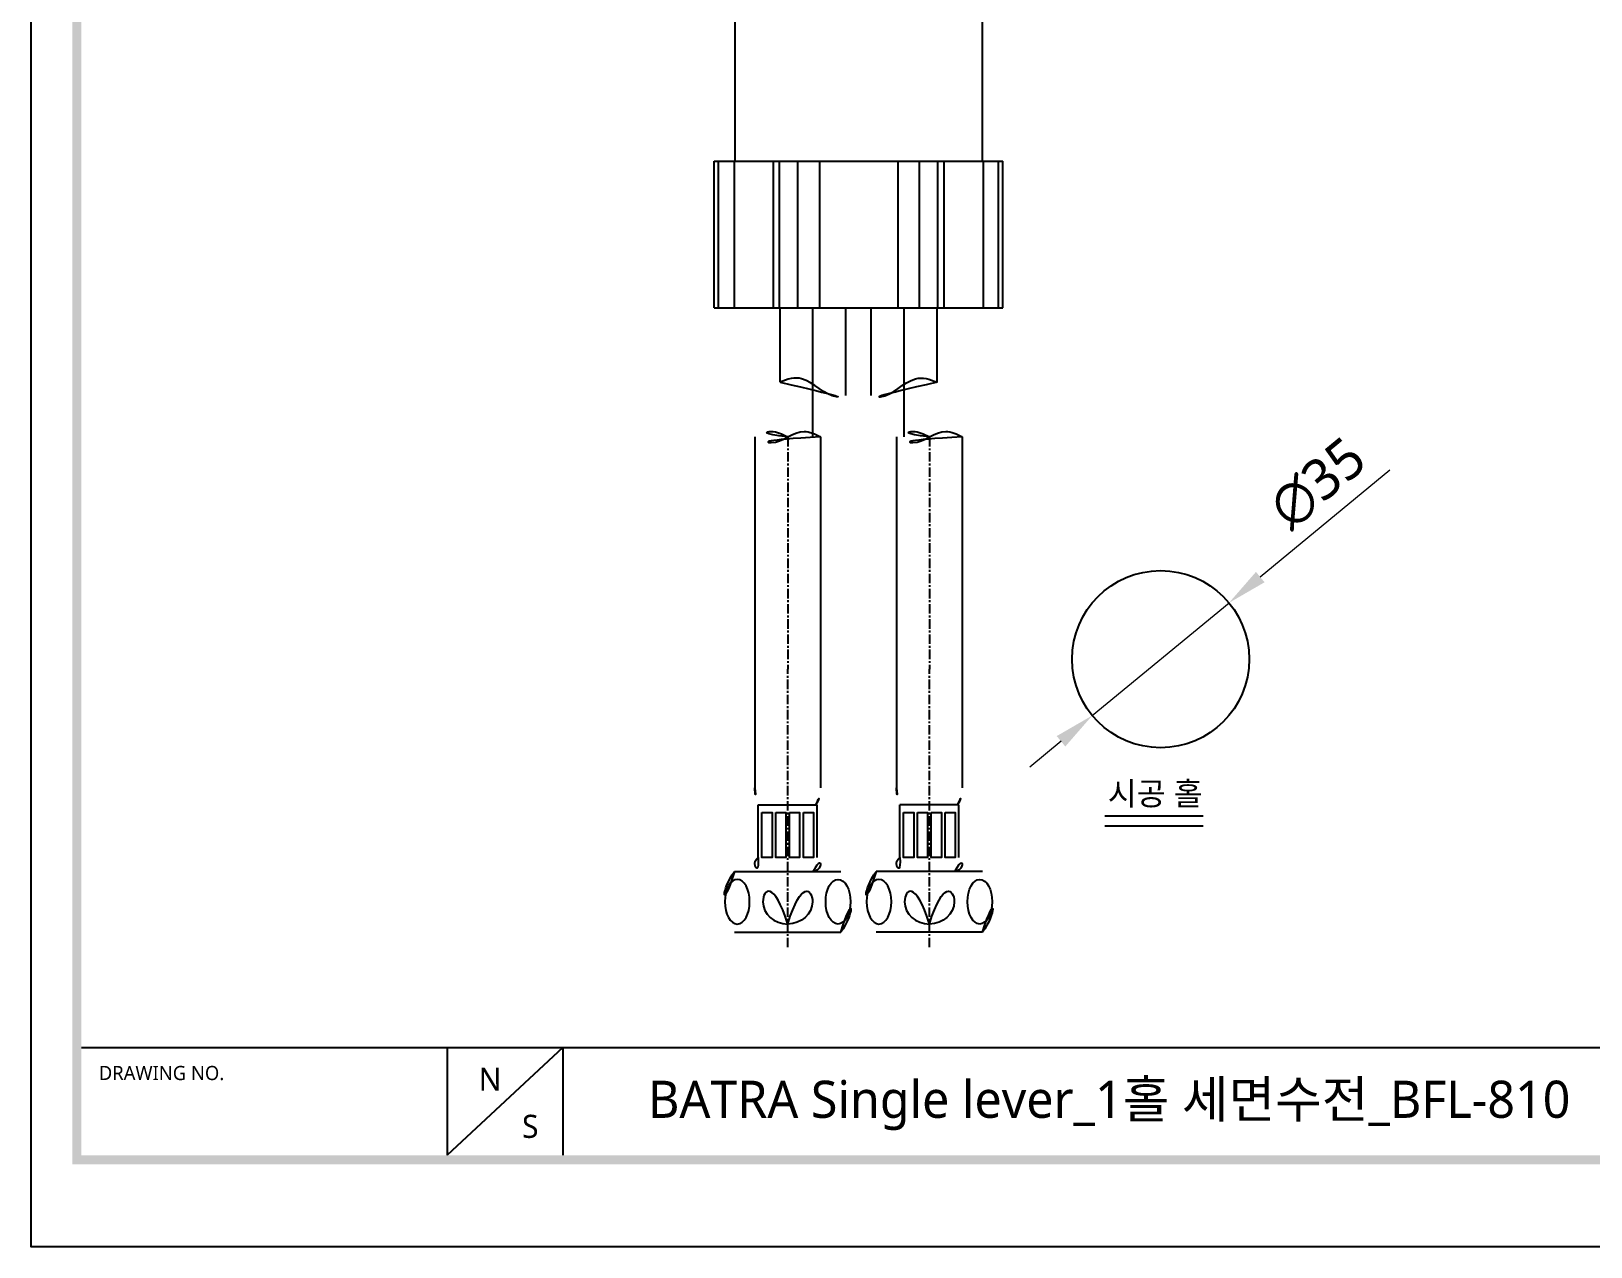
# Model space of a CAD drawing. Extents: x 2937 to 16296674686, y -37409617162 to -250.
# Drawn here: x 16296673999.2 to 16296674307.3, y -37409617162 to -37409616922 of the extents above; entities that cross this region are included whole.
import ezdxf

# ---------------------------------------------------------------- set-up
doc = ezdxf.new("R2010")
doc.units = 0
doc.header["$LTSCALE"] = 10
doc.header["$MEASUREMENT"] = 0
doc.header["$PDMODE"] = 3
doc.header["$PDSIZE"] = -10
doc.linetypes.add('CENTER', pattern=[0.6, 0.375, -0.075, 0.075, -0.075])
doc.layers.get('0').update_dxf_attribs({"linetype": 'CONTINUOUS'})
doc.layers.get('DEFPOINTS').update_dxf_attribs({"linetype": 'CONTINUOUS'})
for name, color, linetype in [('02___PRT_ALL_AXES', 7, 'CONTINUOUS'), ('1', 7, 'CONTINUOUS'), ('BODY', 7, 'CONTINUOUS'), ('center', 1, 'CENTER')]:
    doc.layers.add(name, color=color, linetype=linetype)
doc.styles.add('Daelim Dimension', font='NanumGothic_1.ttf')
doc.dimstyles.new('DEFAULT', dxfattribs={"dimscale": 2, "dimtxt": 4, "dimasz": 4, "dimexe": 0, "dimexo": 2, "dimgap": 1, "dimtad": 1, "dimdec": 1, "dimzin": 9, "dimdsep": 46, "dimtxsty": 'Daelim Dimension', "dimcen": 0.5, "dimclrd": 5, "dimclre": 5, "dimclrt": 7, "dimadec": 1, "dimazin": 0, "dimtfac": 1, "dimtdec": 1, "dimtix": 1, "dimtmove": 0, "dimatfit": 3, "dimfxl": 1, "dimtolj": 1, "dimtzin": 1, "dimlwd": 9, "dimlwe": 9, "dimarcsym": 0})
pattern_1 = [(135, (16296676472.02775, -37409616986.12433), (-4.263256414560603e-16, 4.310522938113196), [9.144000000000005, -3.048000000000001]), (45.00000000000001, (16296676469.87249, -37409616983.96907), (-4.263256414560603e-16, 4.310522938113196), [9.144000000000005, -3.048000000000001])]

# ---------------------------------------------------------------- blocks, each defined once
blk = doc.blocks.new('*D21')
at = {"color": 5, "lineweight": 9, "ltscale": 0.5, "transparency": 16777216}
for p, q in [((16296674267.56001, -37409617008.67291), (16296674241.96584, -37409617029.75926)), ((16296674208.77845, -37409617057.10149), (16296674235.79144, -37409617034.84619)), ((16296674202.60405, -37409617062.18841), (16296674196.42965, -37409617067.27533))]:
    blk.add_line(p, q, dxfattribs=at)
at = {"color": 5, "ltscale": 0.5, "transparency": 16777216}
for points in [[(16296674241.11802, -37409617028.73019), (16296674242.81367, -37409617030.78833), (16296674235.79144, -37409617034.84619)], [(16296674201.75623, -37409617061.15934), (16296674203.45187, -37409617063.21748), (16296674208.77845, -37409617057.10149)]]:
    blk.add_solid(points, dxfattribs=at)
at = {"layer": 'DEFPOINTS', "color": 0, "ltscale": 0.5, "transparency": 16777216}
for p in [(16296674235.79144, -37409617034.84619), (16296674208.77845, -37409617057.10149)]:
    blk.add_point(p, dxfattribs=at)
at = {"color": 7, "ltscale": 0.5, "transparency": 16777216, "insert": (16296674253.32901, -37409617011.18501), "char_height": 8, "attachment_point": 5, "rotation": 39.48420884113858, "style": 'Daelim Dimension'}
blk.add_mtext('\\A1;∅35', dxfattribs=at)

msp = doc.modelspace()

# ---------------------------------------------------------------- hatches: boundary and pattern name
h = msp.add_hatch()
h.set_pattern_fill('AR-HBONE', color=3, scale=0.03000000000000001, style=0)
h.set_pattern_definition(pattern_1)
edge = h.paths.add_edge_path()
edge.add_line((16296674160.10664, -37409616976.61429), (16296674153.60664, -37409616976.61429))
edge.add_line((16296674153.60664, -37409616976.61429), (16296674153.60664, -37409616991.68841))
edge.add_spline(control_points=[(16296674153.60664, -37409616991.68842), (16296674155.14641, -37409616992.70258), (16296674157.2145, -37409616994.4888), (16296674159.48762, -37409616994.11027), (16296674160.10664, -37409616993.92105)], knot_values=[9.737062838088768, 9.737062838088768, 9.737062838088768, 9.737062838088768, 15.00119052801678, 16.935122992824, 16.935122992824, 16.935122992824, 16.935122992824], degree=3, periodic=0)
edge.add_line((16296674160.10664, -37409616993.92105), (16296674160.10664, -37409616976.6143))
edge = h.paths.add_edge_path()
edge.add_spline(control_points=[(16296674147.10664, -37409616991.27171), (16296674148.56464, -37409616990.62433), (16296674150.79965, -37409616990.03749), (16296674152.86961, -37409616991.20297), (16296674153.60664, -37409616991.68842)], knot_values=[2.720003242682822, 2.720003242682822, 2.720003242682822, 2.720003242682822, 7.217324250785686, 9.737062838088768, 9.737062838088768, 9.737062838088768, 9.737062838088768], degree=3, periodic=0)
edge.add_line((16296674153.60664, -37409616991.68842), (16296674153.60664, -37409616976.6143))
edge.add_line((16296674153.60664, -37409616976.61429), (16296674147.10664, -37409616976.61429))
edge.add_line((16296674147.10664, -37409616976.61429), (16296674147.10664, -37409616991.2717))
h = msp.add_hatch()
h.set_pattern_fill('AR-HBONE', color=1, scale=0.03000000000000001, style=0)
h.set_pattern_definition([(45.00000000000001, (16296671436.43271, -37409616313.99531), (4.263256414560603e-16, 4.310522938113196), [9.144000000000005, -3.048000000000001]), (135, (16296671438.58797, -37409616311.84005), (4.263256414560603e-16, 4.310522938113196), [9.144000000000005, -3.048000000000001])])
edge = h.paths.add_edge_path()
edge.add_line((16296674171.60664, -37409616976.61429), (16296674165.10664, -37409616976.61429))
edge.add_line((16296674165.10664, -37409616976.61429), (16296674165.10664, -37409616993.92104))
edge.add_spline(control_points=[(16296674165.10664, -37409616993.92105), (16296674165.72565, -37409616994.11027), (16296674167.99877, -37409616994.4888), (16296674170.06686, -37409616992.70258), (16296674171.60664, -37409616991.68842)], knot_values=[9.737062838101213, 9.737062838101213, 9.737062838101213, 9.737062838101213, 11.67099530290843, 16.935122992824, 16.935122992824, 16.935122992824, 16.935122992824], degree=3, periodic=0)
edge.add_line((16296674171.60664, -37409616991.68842), (16296674171.60664, -37409616976.6143))
edge = h.paths.add_edge_path()
edge.add_spline(control_points=[(16296674171.60664, -37409616991.68842), (16296674172.34367, -37409616991.20297), (16296674174.41362, -37409616990.03749), (16296674176.64864, -37409616990.62433), (16296674178.10664, -37409616991.27171)], knot_values=[2.720003242682822, 2.720003242682822, 2.720003242682822, 2.720003242682822, 5.239741829998349, 9.737062838101213, 9.737062838101213, 9.737062838101213, 9.737062838101213], degree=3, periodic=0)
edge.add_line((16296674178.10664, -37409616991.27171), (16296674178.10664, -37409616976.6143))
edge.add_line((16296674178.10664, -37409616976.61429), (16296674171.60664, -37409616976.61429))
edge.add_line((16296674171.60664, -37409616976.61429), (16296674171.60664, -37409616991.68841))
h = msp.add_hatch()
h.set_pattern_fill('AR-HBONE', color=3, scale=0.03000000000000001, style=0)
h.set_pattern_definition(pattern_1)
edge = h.paths.add_edge_path()
edge.add_spline(control_points=[(16296674148.60664, -37409617002.09223), (16296674147.5233, -37409617002.64938), (16296674145.35664, -37409617003.76366), (16296674143.18997, -37409617002.64938), (16296674142.10664, -37409617002.09223)], knot_values=[6.871428571424753, 6.871428571424753, 6.871428571424753, 6.871428571424753, 10.3071428571429, 13.7428571428572, 13.7428571428572, 13.7428571428572, 13.7428571428572], degree=3, periodic=0)
edge.add_line((16296674142.10664, -37409617002.09223), (16296674142.10664, -37409617071.38504))
edge.add_arc((16296674148.60664, -37409617071.38504), 6.499999999999543, 179.9999999999849, 210.9415455853319)
edge.add_line((16296674143.03164, -37409617074.7271), (16296674148.60663, -37409617074.7271))
edge.add_line((16296674148.60664, -37409617074.7271), (16296674148.60664, -37409617047.91562))
edge.add_line((16296674148.60664, -37409617047.91563), (16296674148.60664, -37409617002.09223))
edge = h.paths.add_edge_path()
edge.add_spline(control_points=[(16296674155.10664, -37409617002.09223), (16296674154.0233, -37409617001.53509), (16296674151.85664, -37409617000.42081), (16296674149.68997, -37409617001.53509), (16296674148.60664, -37409617002.09223)], knot_values=[0, 0, 0, 0, 3.435714285714299, 6.871428571424753, 6.871428571424753, 6.871428571424753, 6.871428571424753], degree=3, periodic=0)
edge.add_line((16296674148.60664, -37409617002.09223), (16296674148.60664, -37409617047.91563))
edge.add_line((16296674148.60664, -37409617047.91563), (16296674148.60664, -37409617074.72711))
edge.add_line((16296674148.60664, -37409617074.7271), (16296674154.18163, -37409617074.7271))
edge.add_arc((16296674148.60664, -37409617071.38504), 6.499999999999537, 329.058454414668, 360.000000000014)
edge.add_line((16296674155.10664, -37409617071.38504), (16296674155.10664, -37409617002.09223))
at = {"layer": '1'}
h = msp.add_hatch(dxfattribs=at)
h.set_pattern_fill('AR-HBONE', color=1, scale=0.6000000000000002, angle=-3.180554681463517e-14, style=0)
h.set_pattern_definition([(44.99999999999995, (16296665257.27253, -37409616968.13742), (2.220446049250314e-15, 3.394112549695429), [7.200000000000003, -2.400000000000001]), (134.9999999999999, (16296665258.96959, -37409616966.44037), (2.220446049250314e-15, 3.394112549695429), [7.200000000000001, -2.4])])
edge = h.paths.add_edge_path()
edge.add_spline(control_points=[(16296674183.10664, -37409617002.09223), (16296674182.0233, -37409617001.53509), (16296674179.85664, -37409617000.42081), (16296674177.68997, -37409617001.53509), (16296674176.60664, -37409617002.09223)], knot_values=[0, 0, 0, 0, 3.435714285714299, 6.871428571424753, 6.871428571424753, 6.871428571424753, 6.871428571424753], degree=3, periodic=0)
edge.add_line((16296674176.60664, -37409617002.09223), (16296674176.60664, -37409617047.91563))
edge.add_line((16296674176.60664, -37409617047.91563), (16296674176.60664, -37409617074.72711))
edge.add_line((16296674176.60664, -37409617074.7271), (16296674182.18163, -37409617074.7271))
edge.add_arc((16296674176.60664, -37409617071.38504), 6.499999999999546, 329.058454414668, 360.000000000015)
edge.add_line((16296674183.10664, -37409617071.38504), (16296674183.10664, -37409617002.09223))
edge = h.paths.add_edge_path()
edge.add_arc((16296674176.60664, -37409617071.38504), 6.499999999999532, 179.9999999999859, 210.9415455853319)
edge.add_line((16296674171.03164, -37409617074.7271), (16296674176.60663, -37409617074.7271))
edge.add_line((16296674176.60664, -37409617074.7271), (16296674176.60664, -37409617047.91562))
edge.add_line((16296674176.60664, -37409617047.91563), (16296674176.60664, -37409617002.09223))
edge.add_spline(control_points=[(16296674176.60664, -37409617002.09223), (16296674175.5233, -37409617002.64938), (16296674173.35664, -37409617003.76366), (16296674171.18997, -37409617002.64938), (16296674170.10664, -37409617002.09223)], knot_values=[6.871428571424753, 6.871428571424753, 6.871428571424753, 6.871428571424753, 10.3071428571429, 13.7428571428572, 13.7428571428572, 13.7428571428572, 13.7428571428572], degree=3, periodic=0)
edge.add_line((16296674170.10664, -37409617002.09223), (16296674170.10664, -37409617071.38504))

# ---------------------------------------------------------------- linework, layer by layer
at = {"color": 7, "linetype": 'Continuous'}
for p, q in [((16296674134.10664, -37409616976.61429), (16296674134.10664, -37409616947.61429)), ((16296674134.10664, -37409616947.61429), (16296674191.10664, -37409616947.61429)), ((16296674134.95097, -37409616976.61429), (16296674134.95097, -37409616947.61429)), ((16296674138.0126, -37409616947.61429), (16296674138.0126, -37409616976.61429)), ((16296674145.76879, -37409616947.61429), (16296674145.76879, -37409616976.61429)), ((16296674146.9805, -37409616976.61429), (16296674146.9805, -37409616947.61429)), ((16296674150.59367, -37409616976.61429), (16296674150.59367, -37409616947.61429)), ((16296674154.86395, -37409616947.61429), (16296674154.86395, -37409616976.61429)), ((16296674170.36662, -37409616947.61429), (16296674170.36662, -37409616976.61429)), ((16296674174.63767, -37409616976.61429), (16296674174.63767, -37409616947.61429)), ((16296674178.24933, -37409616976.61429), (16296674178.24933, -37409616947.61429)), ((16296674179.45798, -37409616947.61429), (16296674179.45798, -37409616976.61429)), ((16296674187.20447, -37409616947.61429), (16296674187.20447, -37409616976.61429)), ((16296674190.26381, -37409616976.61429), (16296674190.26381, -37409616947.61429)), ((16296674191.10664, -37409616976.61429), (16296674191.10664, -37409616947.61429)), ((16296674134.10726, -37409616976.61429), (16296674191.10601, -37409616976.61429)), ((16296674147.10664, -37409616991.27171), (16296674147.10664, -37409616976.61429)), ((16296674160.10664, -37409616993.92105), (16296674160.10664, -37409616976.61429)), ((16296674165.10664, -37409616993.92105), (16296674165.10664, -37409616976.61429)), ((16296674178.10664, -37409616991.27171), (16296674178.10664, -37409616976.61429))]:
    msp.add_line(p, q, dxfattribs=at)
at = {"color": 5, "ltscale": 0.5}
for p, q in [((16296674211.2463, -37409617076.89951), (16296674230.6743, -37409617076.89951)), ((16296674211.2463, -37409617078.89951), (16296674230.6743, -37409617078.89951))]:
    msp.add_line(p, q, dxfattribs=at)
at = {"color": 5}
msp.add_line((16296674009.07885, -37409617122.65083), (16296674563.39935, -37409617122.65083), dxfattribs=at)
at = {"color": 5, "ltscale": 40}
for p, q in [((16296674081.35715, -37409617122.65083), (16296674081.35715, -37409617143.95576)), ((16296674081.35715, -37409617122.65083), (16296674081.35715, -37409617143.95576)), ((16296674104.1587, -37409617122.65083), (16296674081.35715, -37409617143.95576)), ((16296674104.1587, -37409617122.65083), (16296674081.35715, -37409617143.95576)), ((16296674104.1587, -37409617122.65083), (16296674104.1587, -37409617143.95576)), ((16296674104.1587, -37409617122.65083), (16296674104.1587, -37409617143.95576))]:
    msp.add_line(p, q, dxfattribs=at)
at = {"color": 2}
msp.add_lwpolyline([(16296673999.16451, -37409616678.01031), (16296674686.31286, -37409616678.01031), (16296674686.31286, -37409617162.0237), (16296673999.16451, -37409617162.0237)], close=True, dxfattribs=at)
at = {"ltscale": 0.5}
msp.add_lwpolyline([(16296673999.16451, -37409616678.01031), (16296674686.31286, -37409616678.01031), (16296674686.31286, -37409617162.0237), (16296673999.16451, -37409617162.0237)], close=True, dxfattribs=at)
at = {"color": 7, "linetype": 'Continuous'}
for points in [[(16296674147.10664, -37409616991.27171), (16296674148.56464, -37409616990.62433), (16296674152.47634, -37409616989.59726), (16296674156.41878, -37409616994.62131), (16296674159.48762, -37409616994.11027), (16296674160.10664, -37409616993.92105)], [(16296674178.10664, -37409616991.27171), (16296674176.64864, -37409616990.62433), (16296674172.73693, -37409616989.59726), (16296674168.79449, -37409616994.62131), (16296674165.72565, -37409616994.11027), (16296674165.10664, -37409616993.92105)]]:
    msp.add_open_spline(points, degree=3, knots=[2.720003242682822, 2.720003242682822, 2.720003242682822, 2.720003242682822, 7.217324250785686, 15.00119052801678, 16.935122992824, 16.935122992824, 16.935122992824, 16.935122992824], dxfattribs=at)
at = {"color": 2, "linetype": 'Continuous', "ltscale": 0.5}
msp.add_open_spline([(16296674148.60664, -37409617002.09223), (16296674147.5233, -37409617001.53509), (16296674145.35664, -37409617000.42081), (16296674143.18997, -37409617001.53509), (16296674142.10664, -37409617002.09223)], degree=3, dxfattribs=at)
msp.add_spline([(16296674155.10664, -37409617002.09223), (16296674151.85664, -37409617000.97795), (16296674145.35664, -37409617003.20652), (16296674142.10664, -37409617002.09223)], degree=3, dxfattribs=at)
at = {"color": 5, "ltscale": 40}
for points in [[(16296674007.31811, -37409616686.16391), (16296674009.07885, -37409616686.16391), (16296674007.31811, -37409617145.71651), (16296674009.07885, -37409617143.95576)], [(16296674678.15926, -37409617145.71651), (16296674676.39851, -37409617143.95576), (16296674007.31811, -37409617145.71651), (16296674009.07885, -37409617143.95576)]]:
    msp.add_trace(points, dxfattribs=at)
at = {"layer": '02___PRT_ALL_AXES', "color": 7, "linetype": 'Continuous'}
for p, q in [((16296674138.15664, -37409616917.11429), (16296674138.15664, -37409616947.61429)), ((16296674187.05664, -37409616917.11429), (16296674187.05664, -37409616947.61429))]:
    msp.add_line(p, q, dxfattribs=at)
msp.add_circle((16296674222.28495, -37409617045.97384), 17.5, dxfattribs=at)
at = {"layer": '1', "color": 7}
for p, q in [((16296674142.10664, -37409617002.09223), (16296674142.10664, -37409617071.38504)), ((16296674155.10664, -37409617002.09223), (16296674155.10664, -37409617071.38504)), ((16296674170.10664, -37409617002.09223), (16296674170.10664, -37409617071.38504)), ((16296674183.10664, -37409617002.09223), (16296674183.10664, -37409617071.38504)), ((16296674138.10664, -37409617087.87711), (16296674159.10664, -37409617087.87711)), ((16296674187.10664, -37409617087.87711), (16296674166.10664, -37409617087.87711)), ((16296674138.10664, -37409617099.87711), (16296674159.10664, -37409617099.87711)), ((16296674187.10664, -37409617099.87711), (16296674166.10664, -37409617099.87711))]:
    msp.add_line(p, q, dxfattribs=at)
at = {"layer": '1', "color": 1, "linetype": 'CENTER', "ltscale": 0.5}
for p, q in [((16296674148.60664, -37409617002.09223), (16296674148.60664, -37409617047.91563)), ((16296674176.60664, -37409617002.09223), (16296674176.60664, -37409617047.91563)), ((16296674148.60664, -37409617102.87711), (16296674148.60664, -37409617047.91563)), ((16296674176.60664, -37409617102.87711), (16296674176.60664, -37409617047.91563))]:
    msp.add_line(p, q, dxfattribs=at)
at = {"layer": '1'}
for p, q in [((16296674142.78164, -37409617085.12436), (16296674142.78164, -37409617074.7271)), ((16296674142.78164, -37409617074.7271), (16296674154.43164, -37409617074.7271)), ((16296674154.43164, -37409617085.12436), (16296674154.43164, -37409617074.7271)), ((16296674170.78164, -37409617085.12436), (16296674170.78164, -37409617074.7271)), ((16296674182.43164, -37409617074.7271), (16296674170.78164, -37409617074.7271)), ((16296674182.43164, -37409617085.12436), (16296674182.43164, -37409617074.7271))]:
    msp.add_line(p, q, dxfattribs=at)
at = {"layer": '1', "const_width": 0.2500000000000001}
msp.add_lwpolyline([(16296674159.02518, -37409617092.91307, -1), (16296674158.8077, -37409617092.40789, -1)], format="xyb", close=True, dxfattribs=at)
at = {"layer": '1'}
for centre, start, end in [((16296674148.60664, -37409617071.38504), 180, 210.9418098072078), ((16296674148.60664, -37409617071.38504), 329.0581901927905, 0), ((16296674176.60664, -37409617071.38504), 180, 210.9418098072078), ((16296674176.60664, -37409617071.38504), 329.0581901927905, 0)]:
    msp.add_arc(centre, 6.500000000000003, start, end, dxfattribs=at)
at = {"layer": '1', "color": 7}
for centre, radius, start, end in [((16296674143.60664, -37409617086.37711), 1.500000000000001, 123.3669047158729, 270), ((16296674153.60664, -37409617086.37711), 1.500000000000001, 270, 56.63309528412705), ((16296674171.60664, -37409617086.37711), 1.500000000000001, 123.3669047158729, 270), ((16296674181.60664, -37409617086.37711), 1.500000000000001, 270, 56.63309528412705), ((16296674146.10664, -37409617093.87711), 9.99999999999964, 143.1302116371814, 216.8697883628186), ((16296674151.10664, -37409617093.87711), 9.99999999999964, 323.1302116371814, 36.86978836281861), ((16296674174.10664, -37409617093.87711), 9.99999999999964, 143.1302116371814, 216.8697883628186), ((16296674179.10664, -37409617093.87711), 9.99999999999964, 323.1302116371814, 36.86978836281861)]:
    msp.add_arc(centre, radius, start, end, dxfattribs=at)
at = {"layer": '1', "color": 7, "extrusion": (0, 0, -1)}
for centre, major_axis in [((16296674138.64734, -37409617093.87711), (-2.686871081301547e-15, -4.400215127469894)), ((16296674166.64734, -37409617093.87711), (-2.442610073910497e-15, -4.400215127469894))]:
    msp.add_ellipse(centre, major_axis=major_axis, ratio=0.5566749969772379, dxfattribs=at)
for centre, major_axis, ratio in [((16296674148.60664, -37409617093.87711), (4.898979485566546, -2.991427902123256e-15), 0.8981901517311865), ((16296674176.60664, -37409617093.87711), (4.898979485566544, -2.719479911021141e-15), 0.8981901517311864)]:
    msp.add_ellipse(centre, major_axis=major_axis, ratio=ratio, start_param=1.570796326794897, end_param=4.71238898038469, dxfattribs=at)
at = {"layer": '1', "color": 7}
for centre, major_axis, ratio in [((16296674148.60664, -37409617093.87711), (-4.898979485566544, 2.991427902123255e-15), 0.8981901517311864), ((16296674176.60664, -37409617093.87711), (-4.898979485566546, 2.719479911021142e-15), 0.8981901517311865)]:
    msp.add_ellipse(centre, major_axis=major_axis, ratio=ratio, start_param=1.570796326794897, end_param=4.71238898038469, dxfattribs=at)
for centre, major_axis in [((16296674158.56593, -37409617093.87711), (-2.686871081301547e-15, -4.400215127469894)), ((16296674186.56593, -37409617093.87711), (-2.442610073910497e-15, -4.400215127469894))]:
    msp.add_ellipse(centre, major_axis=major_axis, ratio=0.5566749969772379, dxfattribs=at)
at = {"layer": '1', "color": 1}
msp.add_open_spline([(16296674176.60664, -37409617002.09223), (16296674175.5233, -37409617001.53509), (16296674173.35664, -37409617000.42081), (16296674171.18997, -37409617001.53509), (16296674170.10664, -37409617002.09223)], degree=3, dxfattribs=at)
msp.add_spline([(16296674183.10664, -37409617002.09223), (16296674179.85664, -37409617000.97795), (16296674173.35664, -37409617003.20652), (16296674170.10664, -37409617002.09223)], degree=3, dxfattribs=at)
at = {"layer": 'BODY', "color": 2, "linetype": 'Continuous', "ltscale": 0.3}
for points in [[(16296674143.51163, -37409617076.2271), (16296674145.51163, -37409617076.2271), (16296674145.51163, -37409617085.12436), (16296674143.51163, -37409617085.12436)], [(16296674146.24163, -37409617076.2271), (16296674148.24163, -37409617076.2271), (16296674148.24163, -37409617085.12436), (16296674146.24163, -37409617085.12436)], [(16296674148.97163, -37409617076.2271), (16296674150.97163, -37409617076.2271), (16296674150.97163, -37409617085.12436), (16296674148.97163, -37409617085.12436)], [(16296674151.70163, -37409617076.2271), (16296674153.70163, -37409617076.2271), (16296674153.70163, -37409617085.12436), (16296674151.70163, -37409617085.12436)], [(16296674171.51163, -37409617076.2271), (16296674173.51163, -37409617076.2271), (16296674173.51163, -37409617085.12436), (16296674171.51163, -37409617085.12436)], [(16296674174.24163, -37409617076.2271), (16296674176.24163, -37409617076.2271), (16296674176.24163, -37409617085.12436), (16296674174.24163, -37409617085.12436)], [(16296674176.97163, -37409617076.2271), (16296674178.97163, -37409617076.2271), (16296674178.97163, -37409617085.12436), (16296674176.97163, -37409617085.12436)], [(16296674179.70163, -37409617076.2271), (16296674181.70163, -37409617076.2271), (16296674181.70163, -37409617085.12436), (16296674179.70163, -37409617085.12436)]]:
    msp.add_lwpolyline(points, close=True, dxfattribs=at)
at = {"layer": 'center'}
for p, q in [((16296674153.60664, -37409617002.09223), (16296674153.60664, -37409616976.61429)), ((16296674171.60664, -37409617002.09223), (16296674171.60664, -37409616976.61429))]:
    msp.add_line(p, q, dxfattribs=at)

# ---------------------------------------------------------------- texts
at = {"color": 5, "ltscale": 40, "style": 'Daelim Dimension'}
msp.add_text('DRAWING NO.', height=2.79015266494247, dxfattribs=at).set_placement((16296674012.52378, -37409617129.0964))
at = {"char_height": 4.566016000000002, "attachment_point": 1, "style": 'Daelim Dimension'}
for s, insert, width in [('시공 홀', (16296674211.83948, -37409617070.23248), 76.84138030999215), ('N', (16296674087.55887, -37409617126.64513), 6.372370726007717), ('S', (16296674096.12671, -37409617135.95184), 6.372370726007717)]:
    msp.add_mtext(s, dxfattribs=dict(at, insert=insert, width=width))
at = {"color": 2, "insert": (16296674121.0225, -37409617129.21741), "char_height": 7.338240000000004, "width": 283.1007841299158, "attachment_point": 1, "style": 'Daelim Dimension'}
msp.add_mtext('BATRA Single lever_1홀 세면수전_BFL-810', dxfattribs=at)

# ---------------------------------------------------------------- dimensions: what is measured, and where the dimension line sits
at = {"color": 5, "ltscale": 0.5}
dim = msp.add_diameter_dim_2p(p1=(16296674208.77845, -37409617057.10149), p2=(16296674235.79144, -37409617034.84619), dimstyle='DEFAULT', dxfattribs=at)
dim.commit()
dim.dimension.update_dxf_attribs({"geometry": '*D21', "text_midpoint": (16296674253.32901, -37409617011.18501)})

doc.saveas('drawing.dxf')
